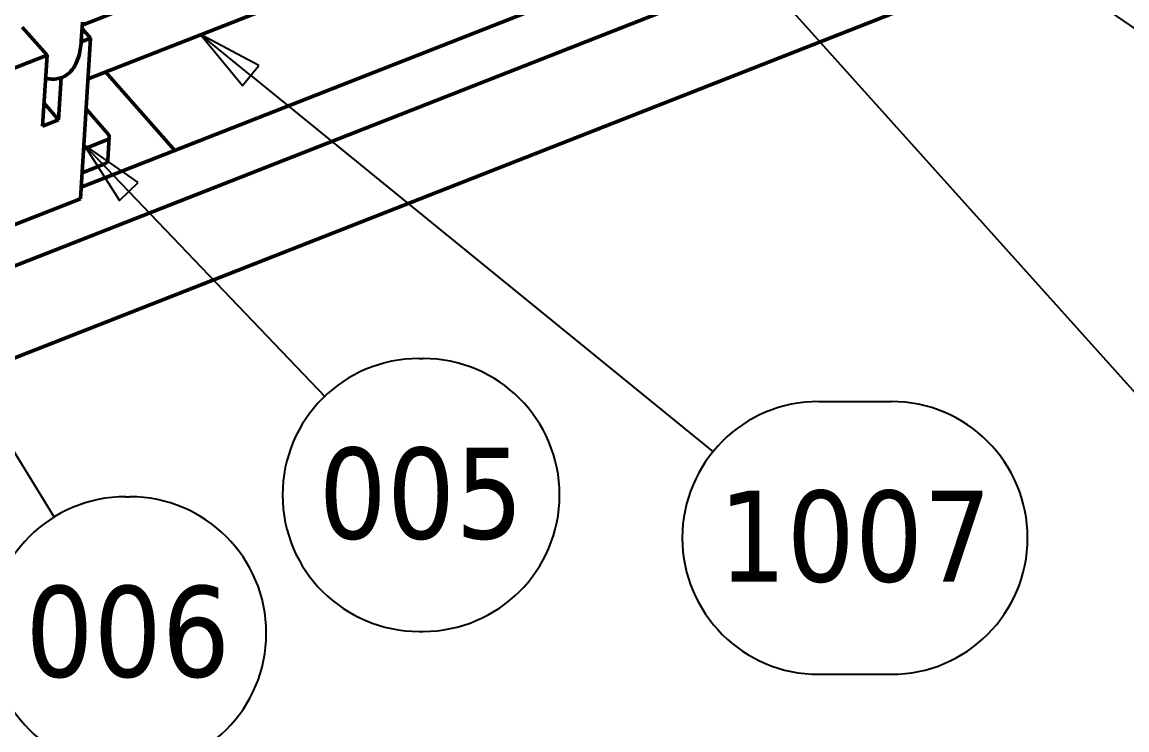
# Model space of a CAD drawing. Header units: millimetres. Extents: x -1259 to 2100, y -2965 to 1485.
# Drawn here: x 541.1 to 753.6, y 186.4 to 322.6 of the extents above; entities that cross this region are included whole.
import ezdxf

# ---------------------------------------------------------------- set-up
doc = ezdxf.new("R2010")
doc.units = ezdxf.units.MM
doc.header["$LTSCALE"] = 5
doc.layers.add('Symbol (ISO)', color=7, linetype='Continuous', lineweight=25)
doc.layers.add('Visible (ISO)', color=7, linetype='Continuous', lineweight=50)
doc.styles.add('Note Text (ISO)', font='tahoma.ttf')

# ---------------------------------------------------------------- blocks, each defined once
blk = doc.blocks.new('Balloon30')
at = {"layer": 'Symbol (ISO)'}
for p, q in [((112.329, 58.005), (110.602, 59.813)), ((112.691, 58.351), (110.602, 59.813)), ((110.602, 59.813), (111.968, 57.66)), ((111.968, 57.66), (112.691, 58.351)), ((112.329, 58.005), (119.879, 50.105)), ((123.494, 51.573), (123.653, 51.573)), ((123.494, 41.073), (123.653, 41.073))]:
    blk.add_line(p, q, dxfattribs=at)
at = {"layer": 'Symbol (ISO)', "flags": 128}
blk.add_lwpolyline([(112.691, 58.351), (110.602, 59.813), (111.968, 57.66), (112.691, 58.351)], dxfattribs=at)
at = {"layer": 'Symbol (ISO)'}
for centre, start, end in [((123.494, 46.323), 90, 270), ((123.653, 46.323), 270, 90)]:
    blk.add_arc(centre, 5.25, start, end, dxfattribs=at)
blk.add_solid([(112.691, 58.351), (110.602, 59.813), (111.968, 57.66), (112.691, 58.351)], dxfattribs=at)
at = {"layer": 'Symbol (ISO)', "insert": (123.574, 46.36), "char_height": 3.5, "attachment_point": 5, "style": 'Note Text (ISO)'}
blk.add_mtext('005', dxfattribs=at)
blk = doc.blocks.new('Balloon31')
at = {"layer": 'Symbol (ISO)'}
for p, q in [((103.782, 54.696), (102.472, 56.824)), ((104.208, 54.958), (102.472, 56.824)), ((102.472, 56.824), (103.356, 54.433)), ((103.356, 54.433), (104.208, 54.958)), ((103.782, 54.696), (109.464, 45.466)), ((112.21, 46.254), (112.37, 46.254)), ((112.21, 35.754), (112.37, 35.754))]:
    blk.add_line(p, q, dxfattribs=at)
at = {"layer": 'Symbol (ISO)', "flags": 128}
blk.add_lwpolyline([(104.208, 54.958), (102.472, 56.824), (103.356, 54.433), (104.208, 54.958)], dxfattribs=at)
at = {"layer": 'Symbol (ISO)'}
for centre, start, end in [((112.21, 41.004), 90, 270), ((112.37, 41.004), 270, 90)]:
    blk.add_arc(centre, 5.25, start, end, dxfattribs=at)
blk.add_solid([(104.208, 54.958), (102.472, 56.824), (103.356, 54.433), (104.208, 54.958)], dxfattribs=at)
at = {"layer": 'Symbol (ISO)', "insert": (112.29, 41.041), "char_height": 3.5, "attachment_point": 5, "style": 'Note Text (ISO)'}
blk.add_mtext('006', dxfattribs=at)
blk = doc.blocks.new('Balloon32')
at = {"layer": 'Symbol (ISO)'}
for p, q in [((117.021, 62.463), (115.083, 64.041)), ((117.337, 62.85), (115.083, 64.041)), ((115.083, 64.041), (116.706, 62.075)), ((116.706, 62.075), (117.337, 62.85)), ((117.021, 62.463), (134.807, 47.981)), ((138.873, 49.92), (141.659, 49.92)), ((138.873, 39.42), (141.659, 39.42))]:
    blk.add_line(p, q, dxfattribs=at)
at = {"layer": 'Symbol (ISO)', "flags": 128}
blk.add_lwpolyline([(117.337, 62.85), (115.083, 64.041), (116.706, 62.075), (117.337, 62.85)], dxfattribs=at)
at = {"layer": 'Symbol (ISO)'}
for centre, start, end in [((138.873, 44.67), 90, 270), ((141.659, 44.67), 270, 90)]:
    blk.add_arc(centre, 5.25, start, end, dxfattribs=at)
blk.add_solid([(117.337, 62.85), (115.083, 64.041), (116.706, 62.075), (117.337, 62.85)], dxfattribs=at)
at = {"layer": 'Symbol (ISO)', "insert": (140.266, 44.707), "char_height": 3.5, "attachment_point": 5, "style": 'Note Text (ISO)'}
blk.add_mtext('1007', dxfattribs=at)
blk = doc.blocks.new('Balloon33')
at = {"layer": 'Symbol (ISO)'}
for p, q in [((134.815, 68.334), (133.145, 70.195)), ((135.187, 68.668), (133.145, 70.195)), ((133.145, 70.195), (134.443, 68)), ((134.443, 68), (135.187, 68.668)), ((134.815, 68.334), (154.077, 46.876)), ((157.575, 48.228), (160.361, 48.228)), ((157.575, 37.728), (160.361, 37.728))]:
    blk.add_line(p, q, dxfattribs=at)
at = {"layer": 'Symbol (ISO)', "flags": 128}
blk.add_lwpolyline([(135.187, 68.668), (133.145, 70.195), (134.443, 68), (135.187, 68.668)], dxfattribs=at)
at = {"layer": 'Symbol (ISO)'}
for centre, start, end in [((157.575, 42.978), 90, 270), ((160.361, 42.978), 270, 90)]:
    blk.add_arc(centre, 5.25, start, end, dxfattribs=at)
blk.add_solid([(135.187, 68.668), (133.145, 70.195), (134.443, 68), (135.187, 68.668)], dxfattribs=at)
at = {"layer": 'Symbol (ISO)', "insert": (158.968, 43.015), "char_height": 3.5, "attachment_point": 5, "style": 'Note Text (ISO)'}
blk.add_mtext('1000', dxfattribs=at)
blk = doc.blocks.new('Balloon34')
at = {"layer": 'Symbol (ISO)'}
for p, q in [((133.038, 76.633), (130.978, 78.05)), ((133.321, 77.045), (130.978, 78.05)), ((130.978, 78.05), (132.755, 76.221)), ((132.755, 76.221), (133.321, 77.045)), ((133.038, 76.633), (162.16, 56.616)), ((166.47, 58.903), (166.63, 58.903)), ((166.47, 48.403), (166.63, 48.403))]:
    blk.add_line(p, q, dxfattribs=at)
at = {"layer": 'Symbol (ISO)', "flags": 128}
blk.add_lwpolyline([(133.321, 77.045), (130.978, 78.05), (132.755, 76.221), (133.321, 77.045)], dxfattribs=at)
at = {"layer": 'Symbol (ISO)'}
for centre, start, end in [((166.47, 53.653), 90, 270), ((166.63, 53.653), 270, 90)]:
    blk.add_arc(centre, 5.25, start, end, dxfattribs=at)
blk.add_solid([(133.321, 77.045), (130.978, 78.05), (132.755, 76.221), (133.321, 77.045)], dxfattribs=at)
at = {"layer": 'Symbol (ISO)', "insert": (166.55, 53.69), "char_height": 3.5, "attachment_point": 5, "style": 'Note Text (ISO)'}
blk.add_mtext('004', dxfattribs=at)

msp = doc.modelspace()

# ---------------------------------------------------------------- linework, layer by layer
at = {"layer": 'Visible (ISO)'}
for p, q in [((552.49, 290.82), (729.5, 360.33)), ((552.7, 322.03), (651.97, 361.02)), ((736.09, 352.83), (449.68, 240.35)), ((553.81, 311.72), (655.63, 351.71)), ((475.04, 232.59), (735.99, 335.07)), ((545.93, 316.23), (541.16, 321.66)), ((552.5, 318.94), (552.74, 322.61)), ((554.31, 319.52), (552.66, 321.4)), ((552.35, 288.62), (554.31, 319.52)), ((552.49, 318.81), (554.31, 319.52)), ((517.18, 304.94), (545.93, 316.23)), ((545.06, 302.6), (545.93, 316.23)), ((570.47, 297.88), (557.16, 313.04)), ((548.65, 311.89), (548.14, 303.81)), ((545.34, 306.99), (548.14, 303.81)), ((557.7, 301.05), (553.44, 305.9)), ((548.14, 303.81), (545.06, 302.6)), ((552.95, 298.17), (557.3, 299.88)), ((557.6, 296.01), (557.89, 300.55)), ((557.01, 295.34), (552.66, 293.63)), ((515.22, 274.04), (552.35, 288.62))]:
    msp.add_line(p, q, dxfattribs=at)
for centre, end_param in [((556.64, 300.63), 6.882323), ((556.35, 296.09), 6.283185)]:
    msp.add_ellipse(centre, major_axis=(1.25, -0.08), ratio=0.685053, start_param=5.311527, end_param=end_param, dxfattribs=at)
msp.add_open_spline([(552.5, 318.94), (552.43, 317.82), (552.26, 316.79), (551.69, 314.94), (551.29, 314.11), (550.19, 312.73), (549.47, 312.18), (547.86, 311.61), (547, 311.56), (545.99, 311.74), (545.82, 311.78), (545.65, 311.82)], degree=3, knots=[3.141593, 3.141593, 3.141593, 3.141593, 3.385939, 3.385939, 3.630285, 3.630285, 3.874631, 3.874631, 4.107938, 4.107938, 4.1567, 4.1567, 4.1567, 4.1567], dxfattribs=at)

# ---------------------------------------------------------------- block references
at = {"layer": 'Symbol (ISO)', "xscale": 5, "yscale": 5, "zscale": 5}
for name in ['Balloon34', 'Balloon33', 'Balloon32', 'Balloon30', 'Balloon31']:
    msp.add_blockref(name, (0, 0), dxfattribs=at)

doc.saveas('drawing.dxf')
